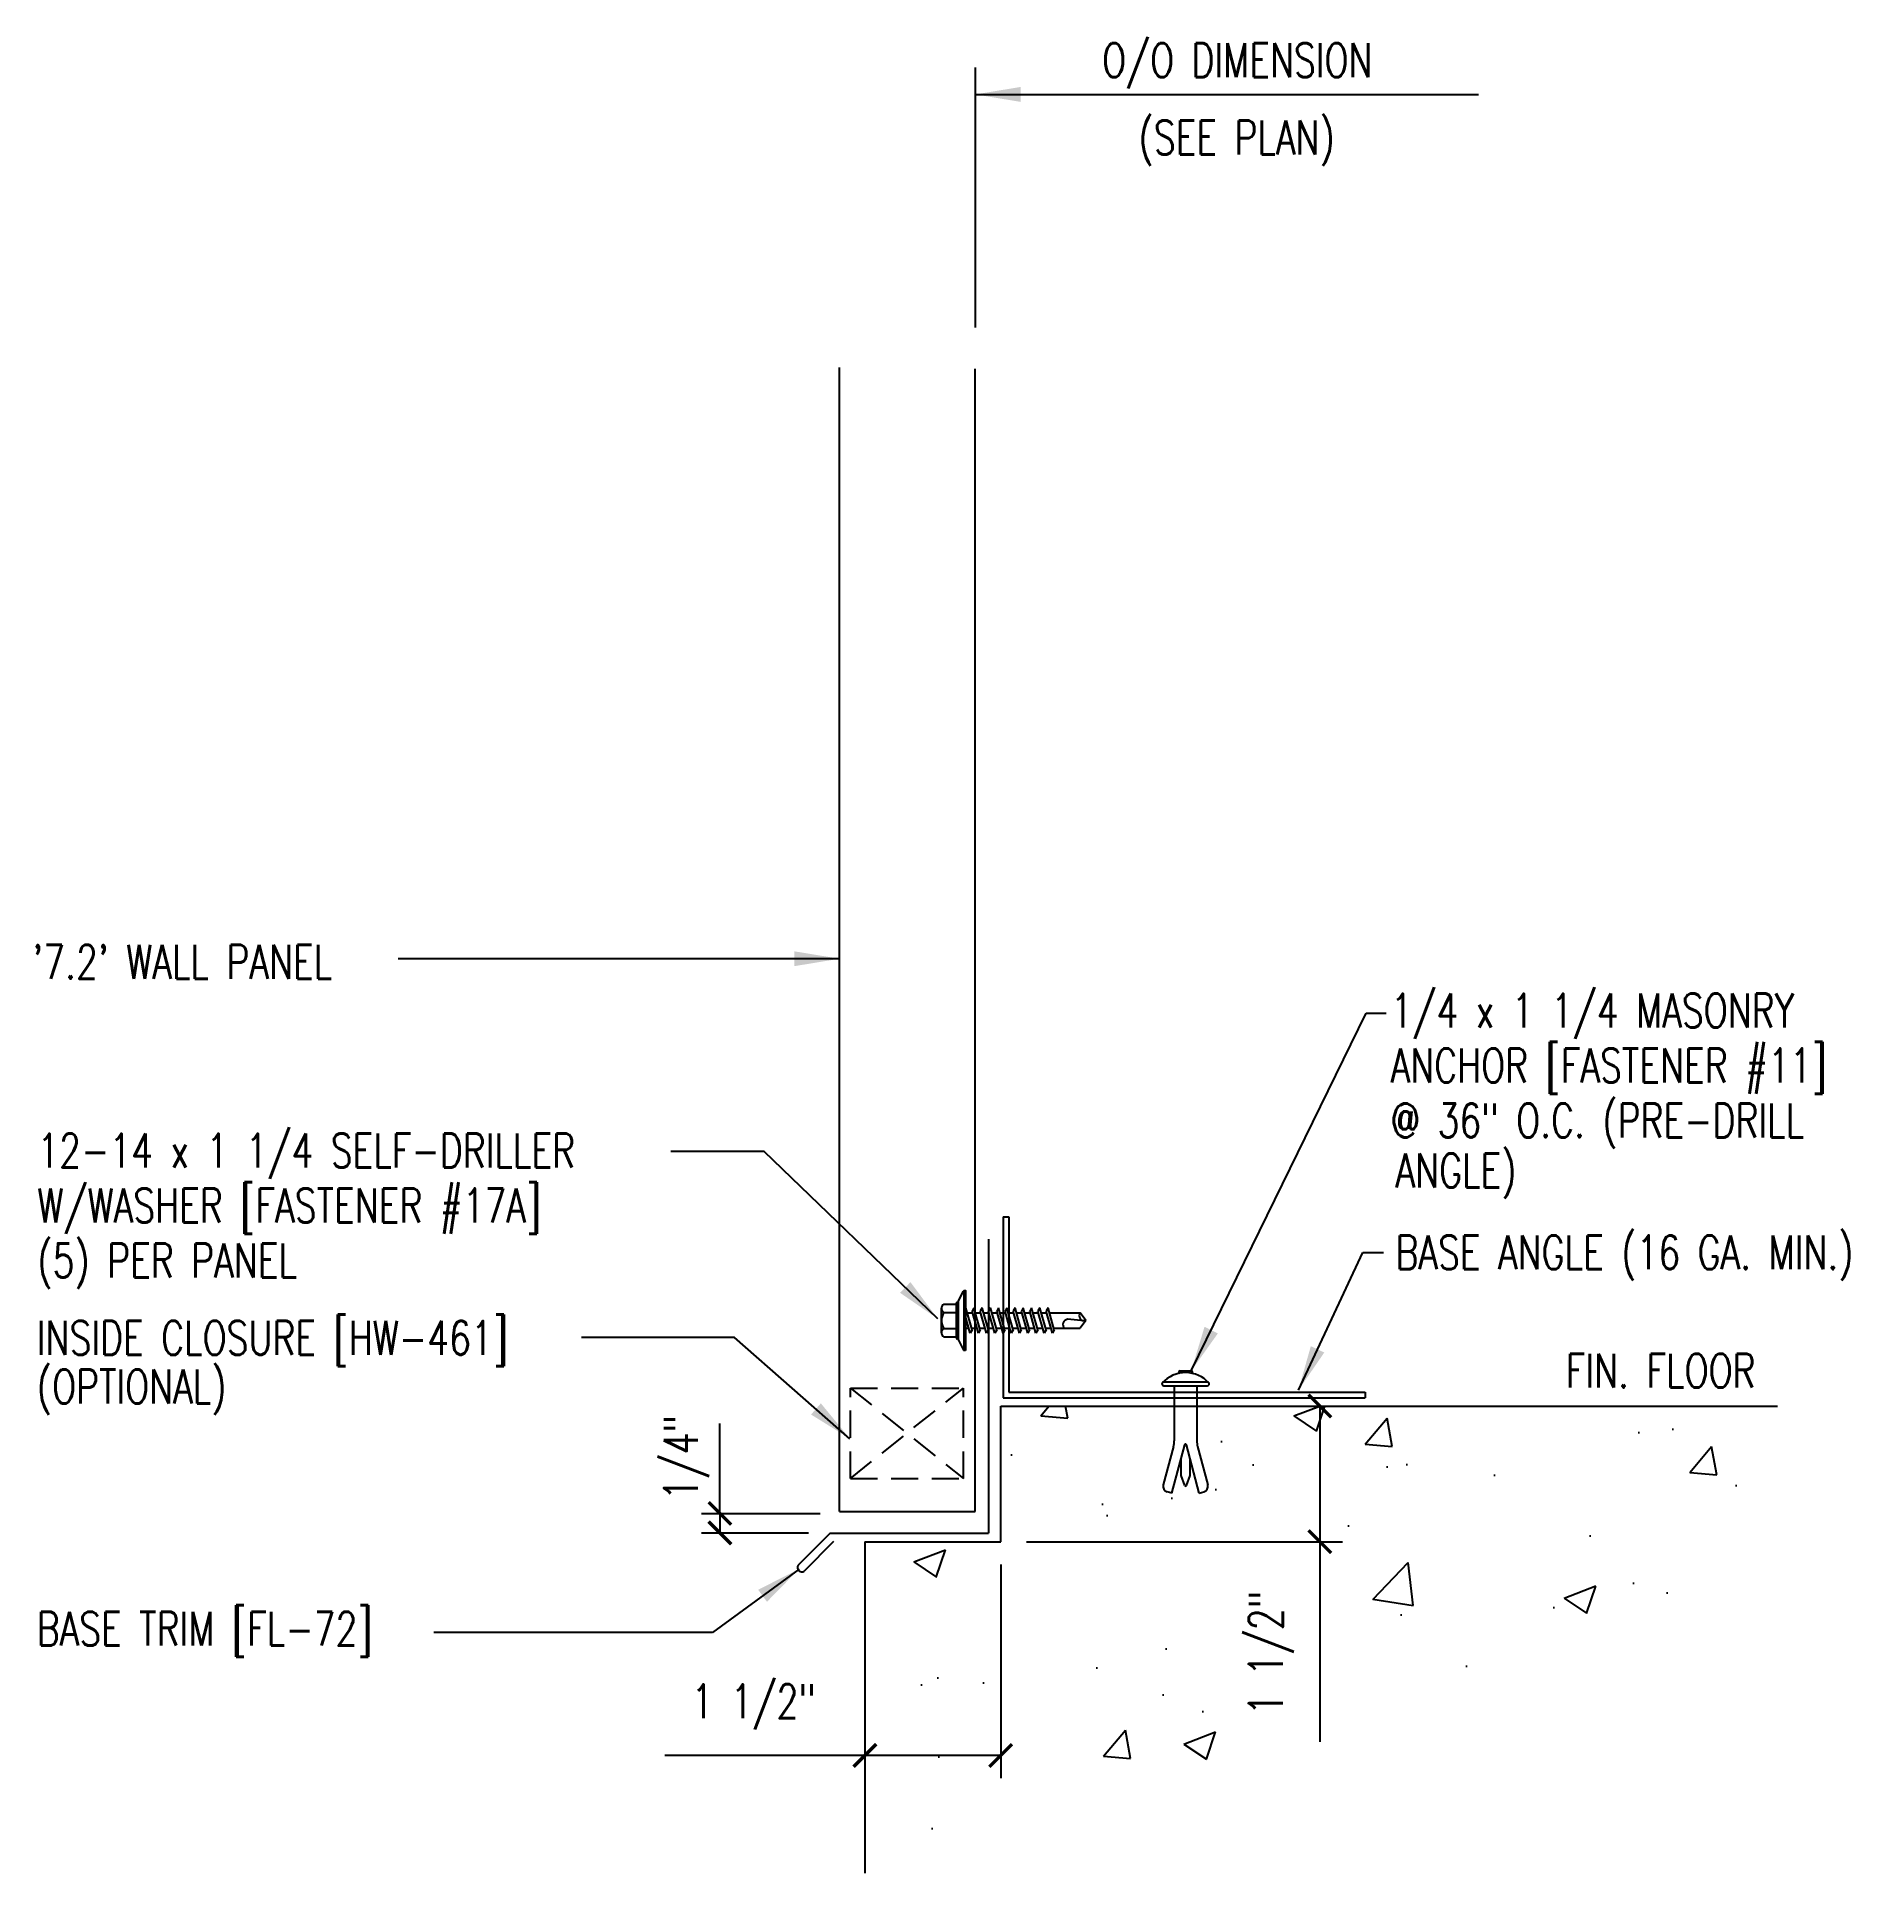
# Model space of a CAD drawing. Extents: x 22.9 to 42.9, y 16.7 to 37.
import ezdxf

# ---------------------------------------------------------------- set-up
doc = ezdxf.new("R2010")
doc.units = 0
doc.header["$LTSCALE"] = 4
doc.header["$MEASUREMENT"] = 0
doc.linetypes.add('DASHED2', pattern=[0.375, 0.25, -0.125])
doc.layers.get('0').update_dxf_attribs({"linetype": 'CONTINUOUS'})
doc.layers.get('Defpoints').update_dxf_attribs({"linetype": 'CONTINUOUS'})
for name, color, linetype in [('CLOSURE', 3, 'CONTINUOUS'), ('DIM', 2, 'CONTINUOUS'), ('FASTENER', 9, 'CONTINUOUS'), ('HATCH', 251, 'CONTINUOUS'), ('PANEL-S', 11, 'CONTINUOUS'), ('STLA', 12, 'CONTINUOUS'), ('TEXT', 2, 'CONTINUOUS'), ('TRIM-S', 6, 'CONTINUOUS')]:
    doc.layers.add(name, color=color, linetype=linetype)
doc.styles.add('TEXT', font='SIMPLEX.shx', dxfattribs={"width": 0.75, "height": 0.375})
doc.styles.add('TEXT1', font='ROMANS.shx', dxfattribs={"width": 0.75, "height": 0.375})
doc.dimstyles.new('DETAIL', dxfattribs={"dimscale": 4, "dimtxt": 0.375, "dimasz": 0.0625, "dimexe": 0.0625, "dimexo": 0.0625, "dimgap": 0.0625, "dimtad": 1, "dimdec": 4, "dimzin": 3, "dimdsep": 46, "dimlunit": 4, "dimtxsty": 'TEXT1', "dimblk": 'ARCHTICK', "dimcen": 0.0625, "dimclrd": 7, "dimclre": 7, "dimclrt": 2, "dimadec": 0, "dimazin": 0, "dimtfac": 0.6, "dimtdec": 4, "dimtmove": 0, "dimatfit": 3, "dimfxl": 1, "dimfrac": 2, "dimtolj": 1, "dimtzin": 0, "dimarcsym": 0})
doc.dimstyles.new('DETAIL$7', dxfattribs={"dimscale": 4, "dimtxt": 0.375, "dimasz": 0.125, "dimexe": 0.0625, "dimexo": 0.0625, "dimgap": 0.0625, "dimtad": 1, "dimdec": 4, "dimzin": 3, "dimdsep": 46, "dimlunit": 4, "dimtxsty": 'TEXT', "dimblk": 'ARCHTICK', "dimcen": 0.0625, "dimclrd": 7, "dimclre": 7, "dimclrt": 2, "dimadec": 0, "dimazin": 0, "dimtfac": 0.6, "dimtdec": 4, "dimtmove": 0, "dimatfit": 3, "dimfxl": 1, "dimfrac": 2, "dimtolj": 1, "dimtzin": 0, "dimarcsym": 0})

# ---------------------------------------------------------------- blocks, each defined once
blk = doc.blocks.new('A$C392C2910')
at = {"layer": 'STLA'}
for p, q in [((-1.384, 1.161), (-1.384, -0.839)), ((-1.384, 1.161), (-1.321, 1.161)), ((-1.321, 1.161), (-1.321, -0.777)), ((-1.321, -0.777), (2.616, -0.777)), ((2.616, -0.777), (2.616, -0.839)), ((-1.384, -0.839), (2.616, -0.839))]:
    blk.add_line(p, q, dxfattribs=at)
blk = doc.blocks.new('_ArchTick')
at = {"color": 0, "const_width": 0.15}
blk.add_lwpolyline([(-0.5, -0.5), (0.5, 0.5)], dxfattribs=at)
blk = doc.blocks.new('*D7')
at = {"layer": 'Defpoints', "color": 0, "transparency": 16777216}
for p in [(32.057, 20.354), (33.557, 20.354), (32.057, 17.992)]:
    blk.add_point(p, dxfattribs=at)
at = {"layer": 'TEXT', "color": 7, "lineweight": -2, "transparency": 16777216}
for p, q in [((32.057, 20.104), (32.057, 17.742)), ((33.557, 20.104), (33.557, 17.742)), ((32.057, 17.992), (29.847, 17.992)), ((33.557, 17.992), (32.057, 17.992))]:
    blk.add_line(p, q, dxfattribs=at)
at = {"layer": 'TEXT', "color": 7, "lineweight": -2, "transparency": 16777216, "xscale": 0.25, "yscale": 0.25, "zscale": 0.25, "rotation": 180}
blk.add_blockref('_ArchTick', (32.057, 17.992), dxfattribs=at)
at = {"layer": 'TEXT', "color": 7, "lineweight": -2, "transparency": 16777216, "xscale": 0.25, "yscale": 0.25, "zscale": 0.25}
blk.add_blockref('_ArchTick', (33.557, 17.992), dxfattribs=at)
at = {"layer": 'TEXT', "color": 2, "transparency": 16777216, "insert": (30.827, 18.528), "char_height": 0.375, "attachment_point": 5, "style": 'TEXT1'}
blk.add_mtext('\\A1;1 1/2"', dxfattribs=at)
blk = doc.blocks.new('fm2')
at = {"layer": 'FASTENER'}
for p, q in [((-0.075, -0.24), (-0.075, 0.24)), ((-0.033, -0.24), (-0.033, 0.24)), ((0.638, 0.133), (1.063, 0.246)), ((-0.199, -0.06), (-0.199, 0.064)), ((-0.033, 0.125), (0.574, 0.125)), ((1.153, 0.151), (0.619, 0.009)), ((0.959, 0.052), (0.782, 0.052)), ((1.069, 0.011), (0.959, 0.052)), ((1.153, 0.151), (1.139, 0.202)), ((-0.033, -0.125), (0.574, -0.125)), ((1.153, -0.151), (0.619, -0.009)), ((0.638, -0.133), (1.063, -0.246)), ((0.959, -0.049), (0.77, -0.049)), ((1.069, -0.008), (0.959, -0.049)), ((1.153, -0.151), (1.139, -0.202))]:
    blk.add_line(p, q, dxfattribs=at)
for centre, radius, start, end in [((0.173, 0), 0.351, 132.3953, 226.943), ((-0.054, 0.24), 0.0209, 360, 180), ((1.079, 0.186), 0.0625, 14.8681, 104.8681), ((-0.186, 0.064), 0.0129, 0, 180), ((0.574, 0.375), 0.25, 270, 284.8681), ((0.621, 0), 0.00951, 75.1319, 255.1319), ((0.621, 0), 0.00951, 104.8681, 284.8681), ((1.065, 0.002), 0.01, 290.555, 69.445), ((-0.186, -0.06), 0.0129, 180, 0), ((0.574, -0.375), 0.25, 75.1319, 90), ((1.079, -0.186), 0.0625, 255.1319, 345.1319), ((-0.054, -0.24), 0.0209, 180, 0)]:
    blk.add_arc(centre, radius, start, end, dxfattribs=at)
blk = doc.blocks.new('FD-F11')
at = {"layer": 'TEXT', "style": 'TEXT1', "width": 0.75}
for s, p in [('1/4 x 1 1/4 MASONRY', (0.0047, -0.0408)), ('ANCHOR [FASTENER #11]', (0.0047, -0.1926))]:
    blk.add_text(s, height=0.09375, dxfattribs=at).set_placement(p)
blk.add_attdef('(QUANTITY)', (0.0047, -0.3444), '', height=0.0938, dxfattribs=at)
blk = doc.blocks.new('sd12')
at = {"layer": 'FASTENER'}
for p, q in [((-0.181, 0.276), (-0.181, 0.137)), ((-0.135, 0.302), (0.135, 0.302)), ((-0.089, 0.276), (-0.089, 0.137)), ((0.089, 0.276), (0.089, 0.137)), ((0.181, 0.276), (0.181, 0.137)), ((-0.217, 0.114), (-0.326, 0.059)), ((-0.326, 0.059), (-0.326, 0.049)), ((-0.326, 0.049), (0.326, 0.049)), ((-0.217, 0.114), (0.217, 0.114)), ((-0.193, 0.137), (0.193, 0.137)), ((-0.193, 0.119), (0.193, 0.119)), ((-0.181, 0.137), (0.181, 0.137)), ((-0.139, -0.016), (0.046, 0.037)), ((-0.104, -0.036), (0.139, 0.033)), ((-0.086, 0.037), (0.086, 0.037)), ((-0.086, 0.037), (-0.086, -0.001)), ((0.086, 0.037), (0.133, 0.037)), ((0.086, 0.018), (0.086, -0.042)), ((0.139, 0.033), (0.133, 0.037)), ((0.217, 0.114), (0.326, 0.059)), ((0.326, 0.059), (0.326, 0.049)), ((-0.104, -0.036), (-0.139, -0.016)), ((-0.139, -0.107), (0.104, -0.038)), ((-0.104, -0.127), (-0.139, -0.107)), ((-0.139, -0.198), (0.104, -0.128)), ((-0.104, -0.218), (-0.139, -0.198)), ((-0.104, -0.127), (0.139, -0.058)), ((-0.104, -0.218), (0.139, -0.149)), ((-0.086, -0.031), (-0.086, -0.092)), ((-0.086, -0.122), (-0.086, -0.183)), ((0.086, -0.073), (0.086, -0.133)), ((0.086, -0.164), (0.086, -0.224)), ((0.139, -0.058), (0.104, -0.038)), ((0.139, -0.149), (0.104, -0.128)), ((-0.139, -0.289), (0.104, -0.219)), ((-0.104, -0.309), (-0.139, -0.289)), ((-0.139, -0.38), (0.104, -0.31)), ((-0.104, -0.4), (-0.139, -0.38)), ((-0.139, -0.47), (0.104, -0.401)), ((-0.104, -0.309), (0.139, -0.239)), ((-0.104, -0.4), (0.139, -0.33)), ((-0.086, -0.213), (-0.086, -0.274)), ((-0.086, -0.304), (-0.086, -0.364)), ((-0.086, -0.395), (-0.086, -0.455)), ((0.086, -0.255), (0.086, -0.315)), ((0.086, -0.345), (0.086, -0.406)), ((0.139, -0.239), (0.104, -0.219)), ((0.139, -0.33), (0.104, -0.31)), ((0.139, -0.421), (0.104, -0.401)), ((-0.104, -0.491), (-0.139, -0.47)), ((-0.139, -0.561), (0.104, -0.492)), ((-0.104, -0.581), (-0.139, -0.561)), ((-0.139, -0.652), (0.104, -0.583)), ((-0.104, -0.491), (0.139, -0.421)), ((-0.104, -0.581), (0.139, -0.512)), ((-0.104, -0.672), (0.139, -0.603)), ((-0.086, -0.486), (-0.086, -0.546)), ((-0.086, -0.577), (-0.086, -0.637)), ((0.086, -0.436), (0.086, -0.497)), ((0.086, -0.527), (0.086, -0.588)), ((0.139, -0.512), (0.104, -0.492)), ((0.139, -0.603), (0.104, -0.583)), ((-0.104, -0.672), (-0.139, -0.652)), ((-0.139, -0.743), (0.104, -0.674)), ((-0.104, -0.763), (-0.139, -0.743)), ((-0.139, -0.834), (0.104, -0.765)), ((-0.104, -0.763), (0.139, -0.694)), ((-0.104, -0.854), (0.139, -0.785)), ((-0.086, -0.667), (-0.086, -0.728)), ((-0.086, -0.758), (-0.086, -0.819)), ((0.086, -0.618), (0.086, -0.679)), ((0.086, -0.709), (0.086, -0.77)), ((0.086, -0.8), (0.086, -0.861)), ((0.139, -0.694), (0.104, -0.674)), ((0.139, -0.785), (0.104, -0.765)), ((-0.104, -0.854), (-0.139, -0.834)), ((-0.139, -0.925), (0.104, -0.856)), ((-0.104, -0.945), (-0.139, -0.925)), ((-0.104, -0.945), (0.139, -0.876)), ((-0.086, -0.849), (-0.086, -0.91)), ((-0.086, -0.94), (-0.086, -1.232)), ((0.086, -0.891), (0.086, -1.232)), ((0.139, -0.876), (0.104, -0.856)), ((-0.002, -1.277), (0.014, -1.091)), ((0, -1.293), (-0.086, -1.232)), ((0, -1.293), (0.086, -1.232))]:
    blk.add_line(p, q, dxfattribs=at)
blk.add_lwpolyline([(-0.331, 0.037), (-0.331, 0.049), (0.331, 0.049), (0.331, 0.037)], close=True, dxfattribs=at)
for centre, radius, start, end in [((-0.135, 0.25), 0.0527, 29.8754, 150.1246), ((0, 0.138), 0.164, 56.9974, 123.0026), ((0.135, 0.25), 0.0527, 29.8754, 150.1246), ((-0.193, 0.128), 0.00894, 90, 270), ((0.193, 0.128), 0.00894, 270, 90), ((-0.046, -1.102), 0.0615, 11.1445, 130.906), ((0.054, -1.278), 0.0563, 55.4585, 194.8454)]:
    blk.add_arc(centre, radius, start, end, dxfattribs=at)
blk = doc.blocks.new('FD-F17A')
at = {"layer": 'TEXT', "style": 'TEXT1', "width": 0.75}
for s, p in [('12-14 x 1 1/4 SELF-DRILLER', (0.0047, -0.0408)), ('W/WASHER [FASTENER #17A]', (0.0047, -0.1926))]:
    blk.add_text(s, height=0.09375, dxfattribs=at).set_placement(p)
blk.add_attdef('(QUANTITY)', (0.0047, -0.3444), '', height=0.0938, dxfattribs=at)

msp = doc.modelspace()

# ---------------------------------------------------------------- hatches: boundary and pattern name
at = {"layer": 'HATCH'}
h = msp.add_hatch(dxfattribs=at)
h.set_pattern_fill('AR-CONC', color=256, scale=0.5, style=0)
h.set_pattern_definition([(50, (-6.3806, -8.026), (3.5863, -0.31376), [0.375, -4.125]), (355, (-6.3806, -8.026), (-0.69376, 3.76096), [0.3, -3.3]), (100.4514, (-6.0818, -8.052), (2.89255, 3.4472), [0.3187, -3.5057]), (46.184, (-6.3806, -7.026), (5.3362, -0.8276), [0.5625, -6.1875]), (96.636, (-5.936, -7.095), (4.6733, 4.8706), [0.47805, -5.25856]), (351.184, (-6.3806, -7.026), (4.6733, 4.8706), [0.45, -4.95]), (21, (-5.8806, -7.276), (2.98454, -2.0131), [0.375, -4.125]), (326, (-5.8806, -7.276), (1.21658, 3.62575), [0.3, -3.3]), (71.4514, (-5.632, -7.4438), (4.20111, 1.61265), [0.3187, -3.5057]), (37.5, (-6.3806, -8.026), (0.0608, 1.66447), [0, -3.26, 0, -3.35, 0, -3.3125]), (7.5, (-6.3806, -8.026), (1.31535, 1.97206), [0, -1.91, 0, -3.185, 0, -1.2625]), (327.5, (-7.4956, -8.026), (2.669112, -0.112774), [0, -1.25, 0, -3.9, 0, -5.175]), (317.5, (-7.9956, -8.026), (2.91593, 0.500525), [0, -1.625, 0, -2.59, 0, -3.675])])
h.paths.add_polyline_path([(33.55708, 20.35383), (32.05708, 20.35383), (32.05708, 16.68983), (41.49121, 19.71616), (42.14121, 21.85383), (33.55708, 21.85383)])

# ---------------------------------------------------------------- linework, layer by layer
at = {"layer": 'CLOSURE', "linetype": 'DASHED2', "ltscale": 0.3}
for p, q in [((31.89585, 22.05251), (33.14585, 22.05251)), ((31.89585, 21.05251), (31.89585, 22.05251)), ((31.89585, 21.05251), (33.14585, 22.05251)), ((31.89585, 22.05251), (33.14585, 21.05251)), ((33.14585, 21.05251), (33.14585, 22.05251)), ((31.89585, 21.05251), (33.14585, 21.05251))]:
    msp.add_line(p, q, dxfattribs=at)
at = {"layer": 'DIM', "color": 7}
msp.add_line((33.27605, 36.64799), (33.27605, 33.77184), dxfattribs=at)
at = {"layer": 'DIM', "color": 9}
for p, q in [((33.55708, 21.85383), (42.14121, 21.85383)), ((33.55708, 20.35383), (33.55708, 21.85383)), ((32.05708, 20.35383), (32.05708, 16.68983)), ((32.05708, 20.35383), (33.55708, 20.35383))]:
    msp.add_line(p, q, dxfattribs=at)
at = {"layer": 'PANEL-S'}
for p, q in [((31.77605, 20.68918), (31.77605, 33.32996)), ((33.27605, 20.68918), (33.27605, 33.3178)), ((31.77605, 20.68918), (33.27605, 20.68918))]:
    msp.add_line(p, q, dxfattribs=at)
at = {"layer": 'TEXT', "color": 7}
for p, q in [((35.26249, 21.85383), (37.33417, 21.85383)), ((37.08417, 21.85383), (37.08417, 20.35383)), ((30.45407, 20.66687), (30.45407, 21.65916)), ((30.25043, 20.66687), (31.56174, 20.66687)), ((30.45407, 20.66687), (30.45407, 20.45101)), ((30.25043, 20.45101), (31.43144, 20.45101)), ((33.84107, 20.35383), (37.33417, 20.35383)), ((34.75005, 20.35383), (35.03404, 20.35383)), ((37.08417, 20.35383), (37.08417, 18.144))]:
    msp.add_line(p, q, dxfattribs=at)
at = {"layer": 'TRIM-S'}
for p, q in [((33.42202, 23.69855), (33.42202, 20.44855)), ((31.67202, 20.44855), (31.31847, 20.095)), ((31.71085, 20.3548), (31.38476, 20.02871)), ((31.67202, 20.44855), (33.42202, 20.44855))]:
    msp.add_line(p, q, dxfattribs=at)
msp.add_arc((31.35795, 20.06819), 0.04772, 145.825411, 304.174589, dxfattribs=at)

# ---------------------------------------------------------------- block references
at = {"layer": 'FASTENER'}
for name, p, rotation in [('sd12', (33.2041, 22.79875), 89.99999999999997), ('fm2', (35.60012, 22.04455), 270)]:
    msp.add_blockref(name, p, dxfattribs=dict(at, rotation=rotation))
at = {"layer": 'TEXT', "xscale": 4, "yscale": 4, "zscale": 4}
for name, p, values in [('FD-F11', (37.84819, 26.20087), {'(QUANTITY)': '@ 36" O.C. (PRE-DRILL'}), ('FD-F17A', (22.89243, 24.65343), {'(QUANTITY)': '(5) PER PANEL'})]:
    msp.add_blockref(name, p, dxfattribs=at).add_auto_attribs(values)
at = {"layer": 'TEXT'}
msp.add_blockref('A$C392C2910', (34.96809, 22.78346), dxfattribs=at)
at = {"layer": 'TEXT', "color": 7, "xscale": 0.25, "yscale": 0.25, "zscale": 0.25}
for p, rotation in [((37.08417, 21.85383), 90), ((30.45407, 20.66687), 270), ((30.45407, 20.45101), 90), ((37.08417, 20.35383), 270)]:
    msp.add_blockref('_ArchTick', p, dxfattribs=dict(at, rotation=rotation))

# ---------------------------------------------------------------- texts
at = {"layer": 'TEXT', "style": 'TEXT1', "width": 0.75}
for s, p in [('O/O DIMENSION', (34.6778, 36.54057)), ('(SEE PLAN)', (35.0807, 35.68691)), ("'7.2' WALL PANEL", (22.85586, 26.57518)), ('ANGLE)', (37.92072, 24.27061)), ('BASE ANGLE (16 GA. MIN.)', (37.92072, 23.36458)), ('INSIDE CLOSURE [HW-461]', (22.90543, 22.4187)), ('(OPTIONAL)', (22.90543, 21.88171)), ('FIN. FLOOR', (39.80178, 22.0569)), ('BASE TRIM [FL-72]', (22.90383, 19.20526))]:
    msp.add_text(s, height=0.375, dxfattribs=at).set_placement(p)
at = {"layer": 'TEXT', "color": 2, "char_height": 0.375, "attachment_point": 5, "rotation": 90, "style": 'TEXT1'}
for s, insert in [('\\A1;1/4"', (30.08535, 21.28415)), ('\\A1;1 1/2"', (36.54845, 19.12392))]:
    msp.add_mtext(s, dxfattribs=dict(at, insert=insert))

# ---------------------------------------------------------------- dimensions: what is measured, and where the dimension line sits
at = {"layer": 'TEXT'}
dim = msp.add_aligned_dim(p1=(33.55708, 20.35383), p2=(32.05708, 20.35383), distance=2.36176, dimstyle='DETAIL', dxfattribs=at)
dim.commit()
dim.dimension.update_dxf_attribs({"geometry": '*D7', "text_midpoint": (30.82717, 18.52778)})

# ---------------------------------------------------------------- leaders
at = {"layer": 'DIM'}
msp.add_leader([(33.27605, 36.34945), (38.83815, 36.34945)], dimstyle='DETAIL$7', dxfattribs=at)
at = {"layer": 'FASTENER'}
msp.add_leader([(32.86296, 22.81687), (30.94259, 24.6655), (29.91131, 24.6655)], dimstyle='DETAIL$7', dxfattribs=at)
at = {"layer": 'TEXT'}
for points in [[(31.77605, 26.79704), (29.13076, 26.79704), (26.89946, 26.79704)], [(35.66369, 22.24363), (37.59608, 26.1938), (37.81607, 26.1938)], [(36.8469, 22.0273), (37.56021, 23.55186), (37.78609, 23.55186)]]:
    msp.add_leader(points, dimstyle='DETAIL$7', dxfattribs=at)
for points in [[(31.89173, 21.49202), (30.61427, 22.61069), (28.92471, 22.61069)], [(31.32858, 20.0524), (30.37087, 19.34979), (27.29165, 19.34979)]]:
    msp.add_leader(points, dimstyle='DETAIL$7', override={"dimgap": 0.0625, "dimtad": 0}, dxfattribs=at)

doc.saveas('drawing.dxf')
